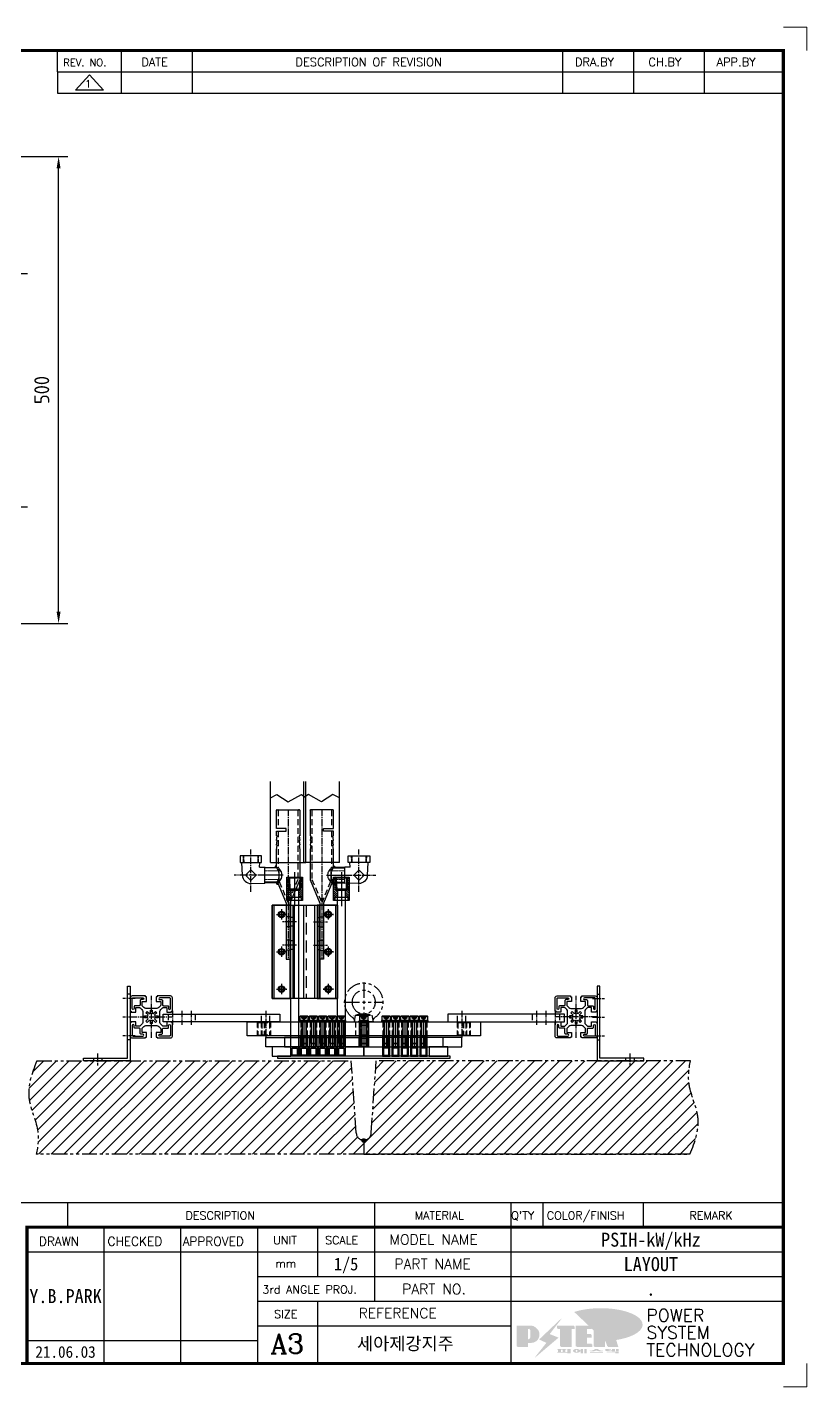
# Model space of a CAD drawing. Header units: millimetres. Extents: x 2584 to 14522, y 0 to 1456.
# Drawn here: x 3847 to 4682, y 0 to 1456 of the extents above; entities that cross this region are included whole.
import ezdxf
from ezdxf.enums import TextEntityAlignment as Align

# ---------------------------------------------------------------- set-up
doc = ezdxf.new("R2010")
doc.units = ezdxf.units.MM
for name, pattern in [('CENTER', [50.8, 31.75, -6.35, 6.35, -6.35]), ('CENTER1', [10, 7, -1, 1, -1]), ('CENTER2', [1.125, 0.75, -0.125, 0.125, -0.125]), ('HIDDEN', [9.525, 6.35, -3.175]), ('HIDDEN2', [0.1875, 0.125, -0.0625]), ('HIDDENX2', [19.05, 12.7, -6.35]), ('PHANTOM2', [31.75, 15.875, -3.175, 3.175, -3.175, 3.175, -3.175])]:
    doc.linetypes.add(name, pattern=pattern)
for name, color, linetype in [('______', 7, 'Continuous'), ('CENTER', 1, 'CENTER'), ('FORMAT-1', 7, 'Continuous'), ('line', 3, 'Continuous'), ('THIN', 3, 'Continuous')]:
    doc.layers.add(name, color=color, linetype=linetype)
doc.layers.add('기준선', color=8, linetype='Continuous', lineweight=20)
doc.styles.add('HAN', font='')
doc.styles.add('RC', font='ROMANC.SHX')
doc.styles.add('ROMANT', font='romant')
doc.styles.get("Standard").update_dxf_attribs({"font": 'ISOCP.SHX', "bigfont": 'WHGTXT.SHX'})
doc.styles.get('HAN').set_extended_font_data('GulimChe')
doc.dimstyles.new('PS-5', dxfattribs={"dimscale": 5, "dimtxt": 3.2, "dimasz": 2.5, "dimexe": 2, "dimexo": 2.5, "dimgap": 2, "dimtad": 1, "dimtoh": 1, "dimrnd": 0.05, "dimzin": 12, "dimdsep": 46, "dimtxsty": 'Standard', "dimcen": 0, "dimclrt": 2, "dimazin": 3, "dimtfac": 1, "dimtofl": 0, "dimtmove": 0, "dimatfit": 3, "dimfxl": 0, "dimtolj": 1, "dimtzin": 0, "dimarcsym": 0})
pattern_1 = [(45, (55.448, 2924.658), (-6.735192, 6.735192), [])]

# ---------------------------------------------------------------- blocks, each defined once
blk = doc.blocks.new('A$C27F03A4E')
at = {"color": 1, "linetype": 'CENTER1'}
for p, q in [((0, -22.5), (0, 22.5)), ((22.5, 0), (-22.5, 0))]:
    blk.add_line(p, q, dxfattribs=at)
for points in [[(-21.5, 5.1), (-21.5, 6.1), (-22.5, 6.1), (-22.5, 20.5, -0.414214), (-20.5, 22.5), (-6.1, 22.5), (-6.1, 21.5), (-5.1, 21.5), (-5.1, 16.5), (-10, 16.5), (-10, 12.6, 0.198912), (-9.7, 11.9), (-7.9, 10.1, 0.198912), (-5.8, 9.2), (-0.3, 9.2), (0, 8.9), (0.2, 9.2), (5.8, 9.2, 0.198912), (7.9, 10.1), (9.7, 11.9, 0.198912), (10, 12.6), (10, 16.5), (5.1, 16.5), (5.1, 21.5), (6.1, 21.5), (6.1, 22.5), (20.5, 22.5, -0.414214), (22.5, 20.5), (22.5, 6.1), (21.5, 6.1), (21.5, 5.1), (16.5, 5.1), (16.5, 10), (12.6, 10, 0.198912), (11.9, 9.7), (10.1, 7.9, 0.198912), (9.2, 5.8), (9.2, 0.2), (8.9, 0), (9.2, -0.3), (9.2, -5.8, 0.198912), (10.1, -7.9), (11.9, -9.7, 0.198912), (12.6, -10), (16.5, -10), (16.5, -5.1), (21.5, -5.1), (21.5, -6.1), (22.5, -6.1), (22.5, -20.5, -0.414214), (20.5, -22.5), (6.1, -22.5), (6.1, -21.5), (5.1, -21.5), (5.1, -16.5), (10, -16.5), (10, -12.6, 0.198912), (9.7, -11.9), (7.9, -10.1, 0.198912), (5.8, -9.2), (0.2, -9.2), (0, -8.9), (-0.3, -9.2), (-5.8, -9.2, 0.198912), (-7.9, -10.1), (-9.7, -11.9, 0.198912), (-10, -12.6), (-10, -16.5), (-5.1, -16.5), (-5.1, -21.5), (-6.1, -21.5), (-6.1, -22.5), (-20.5, -22.5, -0.414214), (-22.5, -20.5), (-22.5, -6.1), (-21.5, -6.1), (-21.5, -5.1), (-16.5, -5.1), (-16.5, -10), (-12.6, -10, 0.198912), (-11.9, -9.7), (-10.1, -7.9, 0.198912), (-9.2, -5.8), (-9.2, -0.3), (-8.9, 0), (-9.2, 0.2), (-9.2, 5.8, 0.198912), (-10.1, 7.9), (-11.9, 9.7, 0.198912), (-12.6, 10), (-16.5, 10), (-16.5, 5.1)], [(-18.5, 9, -1), (-20.5, 9), (-20.5, 19.5, -0.414214), (-19.5, 20.5), (-9, 20.5, -1), (-9, 18.5), (-11, 18.5, 0.414214), (-12, 17.5), (-12, 13, -0.414214), (-13, 12), (-17.5, 12, 0.414214), (-18.5, 11)], [(18.5, 9, 1), (20.5, 9), (20.5, 19.5, 0.414214), (19.5, 20.5), (9, 20.5, 1), (9, 18.5), (11, 18.5, -0.414214), (12, 17.5), (12, 13, 0.414214), (13, 12), (17.5, 12, -0.414214), (18.5, 11)], [(4.4, 5.8), (2.1, 3.5, 0.073286), (1, 4), (1, 7.2, 0.069297), (-1, 7.2), (-1, 4, 0.073286), (-2.1, 3.5), (-4.4, 5.8, 0.069297), (-5.8, 4.4), (-3.5, 2.1, 0.073286), (-4, 1), (-7.2, 1, 0.069297), (-7.2, -1), (-4, -1, 0.073286), (-3.5, -2.1), (-5.8, -4.4, 0.069297), (-4.4, -5.8), (-2.1, -3.5, 0.073286), (-1, -4), (-1, -7.2, 0.069297), (1, -7.2), (1, -4, 0.073286), (2.1, -3.5), (4.4, -5.8, 0.069297), (5.8, -4.4), (3.5, -2.1, 0.073286), (4, -1), (7.2, -1, 0.069297), (7.2, 1), (4, 1, 0.073286), (3.5, 2.1), (5.8, 4.4, 0.069297)], [(-18.5, -9, 1), (-20.5, -9), (-20.5, -19.5, 0.414214), (-19.5, -20.5), (-9, -20.5, 1), (-9, -18.5), (-11, -18.5, -0.414214), (-12, -17.5), (-12, -13, 0.414214), (-13, -12), (-17.5, -12, -0.414214), (-18.5, -11)], [(18.5, -9, -1), (20.5, -9), (20.5, -19.5, -0.414214), (19.5, -20.5), (9, -20.5, -1), (9, -18.5), (11, -18.5, 0.414214), (12, -17.5), (12, -13, -0.414214), (13, -12), (17.5, -12, 0.414214), (18.5, -11)]]:
    blk.add_lwpolyline(points, format="xyb", close=True)
blk = doc.blocks.new('A$C50DF4430')
at = {"color": 1, "linetype": 'CENTER1'}
for p, q in [((-55, 67), (-42, 67)), ((-55, 47), (-42, 47)), ((-55, 27), (-42, 27)), ((-15, 8), (-15, -5))]:
    blk.add_line(p, q, dxfattribs=at)
at = {"color": 2, "linetype": 'HIDDEN'}
for p, q in [((-50, 71.5), (-47, 71.5)), ((-50, 22.5), (-47, 22.5)), ((-19.5, 3), (-19.5, 0)), ((-10.5, 3), (-10.5, 0))]:
    blk.add_line(p, q, dxfattribs=at)
at = {"color": 3}
blk.add_lwpolyline([(-50, 80), (-50, 0), (0, 0), (0, 3), (-47, 3), (-47, 80), (-50, 80)], dxfattribs=at)
blk = doc.blocks.new('A$C11FB458A')
at = {"linetype": 'HIDDEN'}
for p, q in [((-119.5, 8), (-119.5, 0)), ((-90.5, 8), (-90.5, 0)), ((-19.5, 0), (-19.5, 8)), ((-10.5, 0), (-10.5, 8))]:
    blk.add_line(p, q, dxfattribs=at)
at = {"color": 1, "linetype": 'CENTER1'}
for p, q in [((-115, 11.5), (-115, -3.5)), ((-105, 11.5), (-105, -3.5)), ((-95, 11.5), (-95, -3.5)), ((-15, 11.5), (-15, -3.5))]:
    blk.add_line(p, q, dxfattribs=at)
at = {"color": 2}
blk.add_lwpolyline([(0, 0), (-125, 0), (-125, 8), (0, 8)], close=True, dxfattribs=at)
blk = doc.blocks.new('new LOGO')
at = {"layer": 'line'}
h = blk.add_hatch(color=250, dxfattribs=at)
h.paths.add_polyline_path([(44.5, 69.4), (46.6, 69.4, -0.129793), (52, 68, 0.221832), (43.6, 71.9), (41.5, 71.9), (41.5, 27.9), (43.6, 27.9, 0.02048), (44.5, 28)], flags=17)
h.paths.add_polyline_path([(44.5, 13.9), (57.3, 13.9, 0.72362), (77.1, 73.9, -0.679777), (54.3, 16.4), (41.5, 16.4), (41.5, -0.1), (3, -0.1), (3, -2.6), (44.5, -2.6)])
h.paths.add_polyline_path([(117.9, 14.2), (71.5, -44.4), (77.1, -39.6), (120.8, 15.6), (92, 28.9), (173.3, 106), (177.5, 111.4), (89.1, 27.6)])
h.paths.add_polyline_path([(162.7, 71.9), (162.7, 69.4), (172.5, 69.4), (172.5, 71.9)], flags=17)
h.paths.add_polyline_path([(217.7, 69.4), (230.5, 69.4), (230.5, 80.4), (227.5, 80.4), (227.5, 71.9), (214.7, 71.9), (214.7, -0.1), (175.5, -0.1), (175.5, -2.6), (217.7, -2.6)])
h.paths.add_polyline_path([(297.8, 46.6), (294.8, 46.6), (294.8, 37.4), (276, 37.4), (276, 10.9), (279, 10.9), (279, 34.9), (297.8, 34.9)])
h.paths.add_polyline_path([(300, 8.4), (297, 8.4), (297, -0.1), (237.5, -0.1), (237.5, -2.6), (300, -2.6)])
h.paths.add_polyline_path([(297.8, 80.4), (294.8, 80.4), (294.8, 71.9), (276, 71.9), (276, 49.1), (279, 49.1), (279, 69.4), (297.8, 69.4)])
h.paths.add_polyline_path([(350.2, 80.4), (347.2, 80.4), (347.2, 61.6), (350.2, 63.5)])
h.paths.add_polyline_path([(350.2, 26.7), (347.2, 35.2), (347.2, -0.1), (308.5, -0.1), (308.5, -2.6), (350.2, -2.6)])
h.paths.add_polyline_path([(402.7, 80.4), (396.5, 80.4), (379.6, 66.8), (400.5, -0.1), (361.8, -0.1), (362.7, -2.6), (403.5, -2.6), (382.6, 64.3)])
blk.add_hatch(color=5, dxfattribs=at).paths.add_polyline_path([(166.3, 35), (131, 49), (180.4, 112.7), (92, 28.9), (120.8, 15.6), (74.4, -43)])
h = blk.add_hatch(color=253, dxfattribs=at)
edge = h.paths.add_edge_path()
edge.add_ellipse((333.9, 86.4), major_axis=(-165.9, 0), ratio=0.39426, start_angle=111.5127, end_angle=334.469)
edge.add_ellipse((314.1, 81.2), major_axis=(-153.7, 0), ratio=0.40699, start_angle=121.3066, end_angle=327.7437, ccw=False)
edge.add_line((394, 27.8), (394.7, 25.6))
h = blk.add_hatch(color=1, dxfattribs=at)
h.paths.add_polyline_path([(41.5, 16.4), (54.3, 16.4, 1), (54.3, 82.9), (0, 82.9), (0, -0.1), (41.5, -0.1)])
h.paths.add_polyline_path([(41.5, 27.9), (41.5, 71.9), (43.6, 71.9, -0.414214), (54.6, 60.9), (54.6, 38.9, -0.414214), (43.6, 27.9)], flags=16)
h.paths.add_polyline_path([(214.7, 71.9), (227.5, 71.9), (227.5, 82.9), (159.7, 82.9), (159.7, 71.9), (172.5, 71.9), (172.5, -0.1), (214.7, -0.1)])
h.paths.add_polyline_path([(276, 37.4), (294.8, 37.4), (294.8, 49.1), (276, 49.1), (276, 71.9), (294.8, 71.9), (294.8, 82.9), (234.5, 82.9), (234.5, -0.1), (297, -0.1), (297, 10.9), (276, 10.9)])
h.paths.add_polyline_path([(347.2, 35.2), (359.7, -0.1), (400.5, -0.1), (379.6, 66.8), (399.7, 82.9), (380.6, 82.9), (347.2, 61.6), (347.2, 82.9), (305.5, 82.9), (305.5, -0.1), (347.2, -0.1)])
h = blk.add_hatch(color=250, dxfattribs=at)
edge = h.paths.add_edge_path()
edge.add_ellipse((237.8, -17.6), major_axis=(-14.3, 0), ratio=0.526336, start_angle=192.2456, end_angle=269.0748)
edge.add_line((238.1, -10.1), (237.6, -10.1))
edge.add_ellipse((237.8, -17.6), major_axis=(-14.3, 0), ratio=0.526336, start_angle=270.9252, end_angle=449.0748)
edge.add_line((237.6, -25.1), (238.1, -25.1))
edge.add_ellipse((237.8, -17.6), major_axis=(-14.3, 0), ratio=0.526336, start_angle=450.9252, end_angle=527.7544)
edge.add_line((251.7, -19.2), (254.1, -19.2))
edge.add_line((254.1, -19.2), (254.1, -27.1))
edge.add_line((254.1, -27.1), (263.1, -27.1))
edge.add_line((263.1, -27.1), (263.1, -10.1))
edge.add_line((263.1, -10.1), (254.1, -10.1))
edge.add_line((254.1, -10.1), (254.1, -16))
edge.add_line((254.1, -16), (251.7, -16))
h.paths.add_polyline_path([(241, -16.4), (241, -18.7, -1), (234.4, -18.7), (234.4, -16.4, -1)], flags=16)
h.paths.add_polyline_path([(278.2, -10.1), (268.1, -10.1), (268.1, -27.1), (278.2, -27.1)])
h.paths.add_polyline_path([(310.3, -10.1), (310.3, -11.1, -0.157169), (289.3, -17.5), (294, -19.9, 0.128407), (316.3, -15.9, 0.128407), (338.6, -19.9), (343.3, -17.5, -0.157169), (322.2, -11.1), (322.2, -10.1)])
h.paths.add_polyline_path([(342.1, -25.1), (342.1, -22.3), (290.4, -22.3), (290.4, -25.1)])
h.paths.add_polyline_path([(352, -10.1), (352, -16.2, 0.414214), (354, -18.2), (378.7, -18.2), (378.7, -19.6), (390.2, -19.6), (390.2, -10.1), (378.7, -10.1), (378.7, -13.6), (374.7, -13.6), (374.7, -15.1), (378.7, -15.1), (378.7, -16.2), (364.7, -16.2), (364.7, -15.1), (371.2, -15.1), (371.2, -13.6), (364.7, -13.6), (364.7, -12.6), (374.7, -12.6), (374.7, -10.1)])
h.paths.add_polyline_path([(393.8, -10.1), (393.8, -19.6), (405, -19.6), (405, -10.1)])
h.paths.add_polyline_path([(405, -27.1), (405, -20.9), (356.8, -20.9), (356.8, -23), (391.8, -23), (391.8, -27.1)])
h.paths.add_polyline_path([(200.4, -10.1), (200.4, -22.3), (193.2, -22.3), (193.2, -12.6), (196.6, -12.6), (196.6, -10.1), (161, -10.1), (161, -12.6), (164.5, -12.6), (164.5, -22.3), (161, -22.3), (161, -25.1), (200.4, -25.1), (200.4, -27.1), (213.9, -27.1), (213.9, -10.1)])
h.paths.add_polyline_path([(182, -12.6), (175.6, -12.6), (175.6, -22.3), (182, -22.3)], flags=17)
blk = doc.blocks.new('format-3')
at = {"color": 3, "lineweight": 9}
for p, q in [((414.5, 291.3), (419.5, 291.3)), ((419.5, 286.3), (419.5, 291.3)), ((419.5, 5), (419.5, 0)), ((414.5, 0), (419.5, 0))]:
    blk.add_line(p, q, dxfattribs=at)
at = {"color": 180}
for p, q in [((258.97, 281.75), (258.97, 286.3)), ((272.71, 281.75), (272.71, 286.3)), ((287.94, 281.75), (287.94, 286.3)), ((367.22, 281.75), (367.22, 286.3)), ((382.45, 281.75), (382.45, 286.3)), ((397.61, 281.75), (397.61, 286.3)), ((258.97, 281.75), (414.5, 281.75)), ((228.5, 39.49), (414.5, 39.49)), ((261.24, 34.21), (261.24, 39.49)), ((326.9, 39.49), (326.9, 34.21)), ((356.11, 39.49), (356.11, 34.21)), ((362.93, 39.49), (362.93, 34.21)), ((384.48, 39.49), (384.48, 34.21)), ((268.96, 5), (268.96, 34.21)), ((285.45, 5), (285.45, 34.21)), ((301.94, 5), (301.94, 34.21)), ((314.72, 34.21), (314.72, 23.65)), ((326.9, 34.21), (326.9, 18.37)), ((356.11, 34.21), (356.11, 5)), ((252.48, 28.93), (414.5, 28.93)), ((301.94, 23.65), (414.5, 23.65)), ((301.94, 18.37), (414.5, 18.37)), ((314.72, 18.37), (314.72, 5)), ((301.94, 13.09), (356.11, 13.09)), ((252.48, 9.95), (301.94, 9.95))]:
    blk.add_line(p, q, dxfattribs=at)
at = {"const_width": 0.7}
blk.add_lwpolyline([(252.48, 5), (252.48, 34.21), (414.5, 34.21)], dxfattribs=at)
at = {"layer": 'FORMAT-1', "const_width": 0.7}
blk.add_lwpolyline([(13, 5), (13, 286.3), (414.5, 286.3), (414.5, 5)], close=True, dxfattribs=at)
at = {"xscale": 0.05400000000000027, "yscale": 0.05400000000000027, "zscale": 0.05400000000000027}
blk.add_blockref('new LOGO', (357.35, 8.65), dxfattribs=at)
at = {"color": 2, "style": 'RC'}
for s, height, p in [('REV. NO.', 1.56, (260.23, 282.95)), ('DATE', 1.788, (276.95, 282.94)), ('DESCRIPTION OF REVISION', 1.7875, (309.98, 282.94)), ('DRA.BY', 1.788, (369.83, 282.94)), ('CH.BY', 1.788, (385.59, 282.94)), ('APP.BY', 1.788, (400.18, 282.94)), ('COLOR/FINISH', 1.7424, (363.8, 35.83)), ('DESCRIPTION', 1.7424, (286.43, 35.83)), ('MATERIAL', 1.742, (335.52, 35.83)), ("Q'TY", 1.742, (356.17, 35.83)), ('REMARK', 1.742, (394.37, 35.83)), ('DRAWN', 1.9, (255, 30.22)), ('CHECKED', 1.9, (269.71, 30.22)), ('APPROVED', 1.9, (285.8, 30.22)), ('UNIT', 1.742, (305.19, 30.55)), ('SCALE', 1.742, (316.32, 30.55)), ('MODEL NAME', 2.178, (330.12, 30.46)), ('mm', 1.742, (305.67, 25.56)), ('PART NAME', 2.178, (331.17, 25.24)), ('3rd ANGLE PROJ.', 1.7424, (302.87, 19.97)), ('PART NO.', 2.178, (332.84, 19.85)), ('SIZE', 1.742, (305.39, 14.71)), ('REFERENCE', 2.178, (323.52, 14.69))]:
    blk.add_text(s, height=height, dxfattribs=at).set_placement(p)
at = {"style": 'ROMANT'}
for s, p in [('POWER', (385.15, 13.96)), ('SYSTEM', (385.15, 10.31)), ('TECHNOLOGY', (385.15, 6.56))]:
    blk.add_text(s, height=2.7, dxfattribs=at).set_placement(p)
at = {"color": 2, "lineweight": 25, "style": 'RC'}
blk.add_text('A3', height=4.182, dxfattribs=at).set_placement((304.61, 7.14))
at = {"style": 'HAN'}
for tag, height, p in [('MODEL-NAME', 3, (386.1, 31.53)), ('SCALE', 2.7, (320.81, 26.29)), ('PART-NAME', 3, (386.1, 26.29)), ('DRA-BY', 3, (260.72, 19.44)), ('CH-BY', 3, (277.21, 19.44)), ('APP-BY', 3, (293.7, 19.44)), ('PART-NO', 3, (386.1, 21.01)), ('CH-DATE', 2.5, (277.21, 7.47)), ('관련업체', 3, (333.52, 9.26)), ('DRA-DATE', 2.5, (260.72, 7.47)), ('APP-DATE', 2.5, (293.7, 7.47))]:
    blk.add_attdef(tag, text='', height=height, dxfattribs=at).set_placement(p, align=Align.MIDDLE_CENTER)
blk = doc.blocks.new('re3')
at = {"color": 180}
for p, q in [((0, 0), (0, -4.55)), ((6.87, -0.64), (3.86, -3.91)), ((6.87, -0.64), (9.88, -3.91)), ((13.74, -4.55), (13.74, 0)), ((28.97, -4.55), (28.97, 0)), ((108.25, -4.55), (108.25, 0)), ((123.49, -4.55), (123.49, 0)), ((138.64, -4.55), (138.64, 0)), ((0, -4.55), (155.53, -4.55)), ((9.88, -3.91), (3.86, -3.91))]:
    blk.add_line(p, q, dxfattribs=at)
at = {"color": 2, "style": 'RC', "oblique": 15}
blk.add_attdef('REV.NO', text='', height=1.56, dxfattribs=at).set_placement((6.59, -2.56), align=Align.MIDDLE_CENTER)
blk.add_attdef('-1', text='', height=1.56, dxfattribs=at).set_placement((9.37, -1.66), align=Align.MIDDLE_LEFT)
at = {"color": 2, "style": 'HAN'}
for tag, p in [('REV.-DATE', (21.36, -2.28)), ('DRA.BY', (115.87, -2.28)), ('CH.BY', (131.07, -2.28)), ('APP.BY', (147.09, -2.28))]:
    blk.add_attdef(tag, text='', height=2.5, dxfattribs=at).set_placement(p, align=Align.MIDDLE_CENTER)
blk.add_attdef('DESCRIPTION-OF-REVISION', text='', height=2.5, dxfattribs=at).set_placement((31.61, -2.28), align=Align.MIDDLE_LEFT)
blk = doc.blocks.new('*D242')
at = {"color": 0, "lineweight": -2}
for p, q in [((3585.5, 1192.8), (3847.2, 1192.8)), ((3837.2, 955.3), (3837.2, 1180.3)), ((3585.5, 942.8), (3847.2, 942.8))]:
    blk.add_line(p, q, dxfattribs=at)
at = {"color": 0}
for points in [[(3835.1, 1180.3), (3839.3, 1180.3), (3837.2, 1192.8)], [(3835.1, 955.3), (3839.3, 955.3), (3837.2, 942.8)]]:
    blk.add_solid(points, dxfattribs=at)
at = {"layer": 'Defpoints', "color": 0}
for p in [(3573, 1192.8), (3837.2, 1192.8), (3573, 942.8)]:
    blk.add_point(p, dxfattribs=at)
at = {"color": 2, "insert": (3819.2, 1067.8), "char_height": 16, "attachment_point": 5, "rotation": 90}
blk.add_mtext('\\A1;250', dxfattribs=at)
blk = doc.blocks.new('*D243')
at = {"color": 0, "lineweight": -2}
for p, q in [((3785.5, 1317.8), (3890.6, 1317.8)), ((3880.6, 830.3), (3880.6, 1305.3)), ((3785.5, 817.8), (3890.6, 817.8))]:
    blk.add_line(p, q, dxfattribs=at)
at = {"color": 0}
for points in [[(3878.5, 1305.3), (3882.7, 1305.3), (3880.6, 1317.8)], [(3878.5, 830.3), (3882.7, 830.3), (3880.6, 817.8)]]:
    blk.add_solid(points, dxfattribs=at)
at = {"layer": 'Defpoints', "color": 0}
for p in [(3773, 1317.8), (3880.6, 1317.8), (3773, 817.8)]:
    blk.add_point(p, dxfattribs=at)
at = {"color": 2, "insert": (3862.6, 1067.8), "char_height": 16, "attachment_point": 5, "rotation": 90}
blk.add_mtext('\\A1;500', dxfattribs=at)
blk = doc.blocks.new('A$C31261FE6')
at = {"color": 6, "linetype": 'PHANTOM2'}
for p, q in [((0, 41.5), (0, -18)), ((20.5, 21), (-20.5, 21)), ((8.8, 7), (-8.8, 7)), ((-5, -4), (5, -4)), ((-5, -4), (-5, -17.2)), ((5, -4), (5, -17.2)), ((5, -17.2), (-5, -17.2))]:
    blk.add_line(p, q, dxfattribs=at)
for points in [[(10, 0, -0.245393), (11.7, 4.2, 3.186141), (-11.7, 4.2, -0.245393), (-10, 0)], [(-3.8, -4), (-3.8, -1.2, 0.414214), (-5.1, 0)], [(5.1, 0, 0.414214), (3.8, -1.2), (3.8, -4)], [(5, -17.2, -0.16238), (-5, -17.2)]]:
    blk.add_lwpolyline(points, format="xyb", dxfattribs=at)
blk.add_lwpolyline([(8.8, 7, 0.171038), (-8.8, 7), (-10, 0), (10, 0)], format="xyb", close=True, dxfattribs=at)
for points in [[(-4.2, -4), (-4.2, -17.2)], [(4.2, -4), (4.2, -17.2)]]:
    blk.add_lwpolyline(points, dxfattribs=at)
blk.add_circle((0, 21), 12.5, dxfattribs=at)
blk.add_text('M10X1.5-18L', height=0.6, rotation=270, dxfattribs=at).set_placement((10.9, 7.5), align=Align.MIDDLE_LEFT)
blk = doc.blocks.new('A$C3062378F')
at = {"color": 6, "linetype": 'PHANTOM2'}
for p, q in [((-4.2, 0.8), (4.2, 0.8)), ((0, 1.3), (0, -28.7)), ((-2.5, -3.7), (-2.5, -5)), ((2.5, -4.7), (-2.5, -4.7)), ((2.3, -1.2), (-2.3, -1.2)), ((-1, -5), (0.3, -3.7)), ((-0.3, -5), (1, -3.7)), ((0, -3.7), (0, -5)), ((2.5, -3.7), (2.5, -5)), ((2.5, -28.3), (-2.5, -28.3))]:
    blk.add_line(p, q, dxfattribs=at)
for points in [[(-4.2, -3.7), (-4.2, 0.8), (-3.8, 1.3), (3.8, 1.3), (4.2, 0.8), (4.2, -3.7)], [(4.6, -3.7), (4.6, -5), (-4.6, -5), (-4.6, -3.7)]]:
    blk.add_lwpolyline(points, close=True, dxfattribs=at)
for points in [[(2.3, 1.3), (2.3, -1.2), (0, -2.5), (0, -2.5), (-2.3, -1.2), (-2.3, 1.3)], [(-1.1, -1.2), (-1.1, 1.3)], [(1.1, 1.3), (1.1, -1.2)], [(2.5, -3.9), (2.5, -28.3), (2.1, -28.7), (-2.1, -28.7), (-2.5, -28.3), (-2.5, -3.9)], [(-2.5, -3.9), (-2.1, -4.7), (-2.1, -28.7)], [(2.5, -3.9), (2.1, -4.7), (2.1, -28.7)]]:
    blk.add_lwpolyline(points, dxfattribs=at)
for points in [[(-2.7, -3.7, -0.414214), (-2.5, -3.9)], [(2.5, -3.9, -0.414214), (2.7, -3.7)]]:
    blk.add_lwpolyline(points, format="xyb", dxfattribs=at)
blk.add_text('M5X0.8-25L', height=0.6, rotation=270, dxfattribs=at).set_placement((1.2, -1), align=Align.MIDDLE_LEFT)
blk = doc.blocks.new('A$C71F01CA4')
at = {"color": 250, "linetype": 'HIDDEN'}
for p, q in [((-50, 15), (-50, 0)), ((-46, 15), (-46, 0)), ((-42, 15), (-42, 0)), ((61, 15), (61, 0)), ((67, 15), (67, 0)), ((170, 15), (170, 0)), ((174, 15), (174, 0)), ((178, 15), (178, 0)), ((-49.3, 14.3), (-49.3, 0.7)), ((-42.7, 14.3), (-42.7, 0.7)), ((170.7, 14.3), (170.7, 0.7)), ((177.3, 14.3), (177.3, 0.7))]:
    blk.add_line(p, q, dxfattribs=at)
at = {"linetype": 'HIDDEN'}
for p, q in [((-46, 15), (-46, 0)), ((-36, 15), (-36, 0)), ((-3.5, 15), (-3.5, 0)), ((3.5, 15), (3.5, 0)), ((6.5, 15), (6.5, 0)), ((13.5, 15), (13.5, 0)), ((16.5, 15), (16.5, 0)), ((23.5, 15), (23.5, 0)), ((26.5, 15), (26.5, 0)), ((33.5, 15), (33.5, 0)), ((36.5, 15), (36.5, 0)), ((43.5, 15), (43.5, 0)), ((59, 15), (59, 0)), ((69, 15), (69, 0)), ((84.5, 15), (84.5, 0)), ((91.5, 15), (91.5, 0)), ((94.5, 15), (94.5, 0)), ((101.5, 15), (101.5, 0)), ((104.5, 15), (104.5, 0)), ((111.5, 15), (111.5, 0)), ((114.5, 15), (114.5, 0)), ((121.5, 15), (121.5, 0)), ((124.5, 15), (124.5, 0)), ((131.5, 15), (131.5, 0)), ((164, 15), (164, 0)), ((174, 15), (174, 0)), ((-45.2, 14.2), (-45.2, 0.8)), ((-36.8, 14.2), (-36.8, 0.8)), ((59.8, 14.2), (59.8, 0.8)), ((68.2, 14.2), (68.2, 0.8)), ((164.8, 14.2), (164.8, 0.8)), ((173.2, 14.2), (173.2, 0.8))]:
    blk.add_line(p, q, dxfattribs=at)
at = {"color": 6, "linetype": 'HIDDEN'}
for p, q in [((-45, 15), (-45, 0)), ((55, 15), (55, 0))]:
    blk.add_line(p, q, dxfattribs=at)
at = {"color": 1, "linetype": 'CENTER1'}
for p, q in [((-41, 17), (-41, -2)), ((0, 17), (0, -2)), ((10, 17), (10, -2)), ((20, 17), (20, -2)), ((30, 17), (30, -2)), ((40, 17), (40, -2)), ((64, 17), (64, -2)), ((88, 17), (88, -2)), ((98, 17), (98, -2)), ((108, 17), (108, -2)), ((118, 17), (118, -2)), ((128, 17), (128, -2)), ((169, 17), (169, -2))]:
    blk.add_line(p, q, dxfattribs=at)
at = {"color": 2}
blk.add_lwpolyline([(-61, 15), (189, 15), (189, 0), (-61, 0)], close=True, dxfattribs=at)
at = {"color": 250, "linetype": 'HIDDEN'}
for points in [[(-50, 15), (-49.3, 14.3), (-42.7, 14.3), (-42, 15)], [(170, 15), (170.7, 14.3), (177.3, 14.3), (178, 15)], [(-50, 0), (-49.3, 0.7), (-42.7, 0.7), (-42, 0)], [(170, 0), (170.7, 0.7), (177.3, 0.7), (178, 0)]]:
    blk.add_lwpolyline(points, dxfattribs=at)
at = {"linetype": 'HIDDEN'}
for points in [[(-46, 15), (-45.2, 14.2), (-36.8, 14.2), (-36, 15)], [(59, 15), (59.8, 14.2), (68.2, 14.2), (69, 15)], [(164, 15), (164.8, 14.2), (173.2, 14.2), (174, 15)], [(-46, 0), (-45.2, 0.8), (-36.8, 0.8), (-36, 0)], [(59, 0), (59.8, 0.8), (68.2, 0.8), (69, 0)], [(164, 0), (164.8, 0.8), (173.2, 0.8), (174, 0)]]:
    blk.add_lwpolyline(points, dxfattribs=at)
blk = doc.blocks.new('A$C69A8469B')
at = {"color": 1, "linetype": 'CENTER1'}
for p, q in [((-58.5, 48), (-47.5, 48)), ((-53, 53.5), (-53, 42.5)), ((-8.5, 48), (2.5, 48)), ((-3, 53.5), (-3, 42.5)), ((-58.5, 8), (-47.5, 8)), ((-53, 13.5), (-53, 2.5)), ((-8.5, 8), (2.5, 8)), ((-3, 13.5), (-3, 2.5)), ((-53, -26.5), (-53, -37.5)), ((-3, -26.5), (-3, -37.5)), ((-58.5, -32), (-47.5, -32)), ((-8.5, -32), (2.5, -32))]:
    blk.add_line(p, q, dxfattribs=at)
at = {"color": 6}
for p, q in [((-39.5, 58), (-39.5, -42)), ((-29.5, 58), (-29.5, -42)), ((-17.7, 58), (-17.7, -42))]:
    blk.add_line(p, q, dxfattribs=at)
at = {"color": 2, "linetype": 'HIDDENX2'}
blk.add_line((-26.5, 58), (-26.5, -42), dxfattribs=at)
at = {"color": 6}
blk.add_lwpolyline([(-63, 58), (7, 58), (7, -42), (-63, -42)], close=True, dxfattribs=at)
for centre in [(-53, 48), (-3, 48), (-53, 8), (-3, 8), (-53, -32), (-3, -32)]:
    blk.add_circle(centre, 3.5, dxfattribs=at)
blk = doc.blocks.new('A$C6DE16E48')
at = {"color": 1, "linetype": 'CENTER1'}
for p, q in [((0, -4.7), (0, 48)), ((-18, 30), (27.6, 30))]:
    blk.add_line(p, q, dxfattribs=at)
at = {"color": 2, "linetype": 'HIDDEN2', "lineweight": 0}
for p, q in [((20.7, 38.3), (13.7, 38.1)), ((20.7, 37.5), (13.7, 37.3)), ((-4.5, 0), (-4.5, 15)), ((4.5, 0), (4.5, 15)), ((20.7, 22.5), (13.7, 22.7)), ((20.7, 21.7), (13.7, 21.9))]:
    blk.add_line(p, q, dxfattribs=at)
at = {"layer": '______', "color": 30}
for p, q in [((-9, 30), (-8.5, 15)), ((0, 39), (13.7, 39.7)), ((-8.5, 15), (8.5, 15)), ((8.7, 20.6), (8.5, 15)), ((8.7, 20.6), (13.7, 20.3)), ((-7.7, 14.5), (-8.5, 14.5)), ((7.7, 14.5), (8.5, 14.5))]:
    blk.add_line(p, q, dxfattribs=at)
blk.add_lwpolyline([(4.9, 30.7), (0.7, 34.9, 0.414214), (-0.7, 34.9), (-4.9, 30.7, 0.414214), (-4.9, 29.3), (-0.7, 25.1, 0.414214), (0.7, 25.1), (4.9, 29.3, 0.414214)], format="xyb", close=True, dxfattribs=at)
blk.add_lwpolyline([(20.7, 18.5), (20.7, 41.5), (13.7, 41.5), (13.7, 18.5)], close=True, dxfattribs=at)
blk.add_lwpolyline([(8.5, 15), (8.2, 0.9), (7.3, 0), (-7.3, 0), (-8.2, 0.9), (-8.5, 15)], dxfattribs=at)
blk.add_arc((0, 30), 9, 90, 182.2974, dxfattribs=at)
at = {"layer": 'CENTER'}
blk.add_line((0, -0.3), (0, 15), dxfattribs=at)
at = {"layer": 'THIN'}
for points in [[(-7.3, 0), (-7.7, 14.5), (-8.5, 15)], [(7.3, 0), (7.7, 14.5), (8.5, 15)]]:
    blk.add_lwpolyline(points, dxfattribs=at)
blk = doc.blocks.new('A$C4BCB7271')
h = blk.add_hatch(color=256)
h.dxf.hatch_style = 1
h.paths.add_polyline_path([(-16.3, 98.3), (-14.5, 98.2), (-14.5, 100, 0.406381)])
h.paths.add_polyline_path([(-14.7, 81.8, 0.527496), (-12.6, 80.4), (-13.2, 81.8)])
h = blk.add_hatch(color=256)
h.dxf.hatch_style = 1
h.paths.add_polyline_path([(-3.6, 64.1), (-2, 60.4), (-2, 65.3, 0.328095)])
h.paths.add_polyline_path([(-2, 65.3), (-2, 60.4), (-0.4, 64.1, 0.328095)])
for p, q in [((-21, 103.4), (-21, 190.4)), ((17, 103.4), (17, 190.4)), ((-21, 103.4), (17, 103.4))]:
    blk.add_line(p, q)
at = {"color": 6}
for p, q in [((-14.5, 140), (-14.5, 159.5)), ((-14, 160), (-13, 160)), ((-13, 160), (9, 160)), ((9, 160), (10, 160)), ((10.5, 159.5), (10.5, 132)), ((-12.5, 140), (-14.5, 140)), ((-14.5, 132), (-14.5, 137)), ((-14.5, 137), (-12.5, 137)), ((-14.5, 127), (-13.8, 132)), ((-13.8, 132), (-14.5, 132)), ((-4, 140), (-12.5, 140)), ((-12.5, 137), (-4, 137)), ((-4, 137), (-4, 140)), ((10.5, 132), (9.8, 132)), ((9.8, 132), (10.5, 127)), ((-14.5, 122), (-13.8, 127)), ((-13.8, 127), (-14.5, 127)), ((-14.5, 117), (-13.8, 122)), ((-13.8, 122), (-14.5, 122)), ((-14.5, 98), (-14.5, 117)), ((10.5, 127), (9.8, 127)), ((9.8, 127), (10.5, 122)), ((9.8, 122), (10.5, 117)), ((10.5, 122), (9.8, 122)), ((10.5, 117), (10.5, 85)), ((-12.5, 98), (-14.5, 98)), ((-13.7, 83.2), (-4, 60)), ((-13.2, 82), (-12.5, 82)), ((10.5, 85), (0, 60)), ((-4, 60), (-4, 0)), ((0, 60), (0, 0)), ((-4, 0), (0, 0))]:
    blk.add_line(p, q, dxfattribs=at)
at = {"color": 2, "linetype": 'HIDDEN'}
for p, q in [((-12.5, 159.5), (-12.5, 140)), ((8.5, 159.5), (8.5, 85.4)), ((-12.5, 137), (-12.5, 98)), ((-11.5, 83.1), (-2, 60.4)), ((8.5, 85.4), (-2, 60.4))]:
    blk.add_line(p, q, dxfattribs=at)
at = {"color": 1, "linetype": 'CENTER1'}
for p, q in [((-2, 160), (-2, 0)), ((4, 40), (-8, 40)), ((4, 15), (-8, 15))]:
    blk.add_line(p, q, dxfattribs=at)
at = {"color": 2, "linetype": 'HIDDENX2'}
for p, q in [((0, 45.5), (-4, 45.5)), ((0, 34.5), (-4, 34.5)), ((0, 20.5), (-4, 20.5)), ((0, 9.5), (-4, 9.5))]:
    blk.add_line(p, q, dxfattribs=at)
at = {"elevation": -0.1}
blk.add_lwpolyline([(-21, 172.8), (-14, 176.4), (-1.9, 168.5), (12.2, 176.4), (17, 173.3)], dxfattribs=at)
at = {"color": 6}
for centre, start, end in [((-14, 159.5), 90, 180), ((-13, 159.5), 0, 90), ((9, 159.5), 90, 180), ((10, 159.5), 0, 90)]:
    blk.add_arc(centre, 0.5, start, end, dxfattribs=at)
for centre, radius, start, end in [((-14.5, 98.2), 1.77, 90, 178.4636), ((-13.2, 81.8), 1.57, 181.5364, 292.7824), ((-2, 63.6), 1.63, 17.3424, 162.6576)]:
    blk.add_arc(centre, radius, start, end)
for points, knots in [([(-14.5, 98), (-14.5, 98), (-14.4, 97.8), (-13.9, 97.2), (-13.6, 96.7), (-13, 95.5), (-12.6, 94.8), (-12.1, 93.2), (-11.9, 92.4), (-11.9, 90)], [3.069374, 3.069374, 3.069374, 3.069374, 3.323531, 3.323531, 3.577688, 3.577688, 3.835093, 3.835093, 4.092499, 4.092499, 4.092499, 4.092499]), ([(-11.9, 90), (-11.9, 87.6), (-12.1, 86.8), (-12.6, 85.2), (-13, 84.5), (-13.5, 83.6), (-13.6, 83.4), (-13.7, 83.2)], [0, 0, 0, 0, 0.2574055, 0.2574055, 0.5148111, 0.5148111, 0.6322202, 0.6322202, 0.6322202, 0.6322202]), ([(-8.7, 90), (-8.7, 92), (-8.8, 92.4), (-9.1, 93.3), (-9.3, 93.7), (-10, 94.8), (-10.5, 95.5), (-11.3, 96.6), (-11.8, 97.1), (-12.3, 97.8), (-12.5, 98), (-12.5, 98)], [0, 0, 0, 0, 0.138042, 0.138042, 0.276083, 0.276083, 0.552167, 0.552167, 0.81344, 0.81344, 1.074713, 1.074713, 1.074713, 1.074713]), ([(-12.5, 82), (-12.5, 82), (-12.3, 82.2), (-11.8, 82.9), (-11.3, 83.4), (-10.5, 84.5), (-10, 85.2), (-9.3, 86.3), (-9.1, 86.7), (-8.8, 87.6), (-8.7, 88), (-8.7, 90)], [3.224139, 3.224139, 3.224139, 3.224139, 3.485412, 3.485412, 3.746685, 3.746685, 4.022768, 4.022768, 4.16081, 4.16081, 4.298851, 4.298851, 4.298851, 4.298851])]:
    blk.add_open_spline(points, degree=3, knots=knots, dxfattribs=at)
at = {"rotation": 90}
blk.add_blockref('A$C6DE16E48', (-11.9, 90), dxfattribs=at)
blk = doc.blocks.new('A$C62CB3405')
at = {"color": 1, "linetype": 'CENTER1'}
for p, q in [((-5.5, 0), (5.5, 0)), ((0, 5.5), (0, -5.5)), ((16, -8), (5, -8)), ((-5.5, -40), (5.5, -40)), ((0, -34.5), (0, -45.5)), ((16, -33), (5, -33)), ((-5.5, -80), (5.5, -80)), ((0, -74.5), (0, -85.5))]:
    blk.add_line(p, q, dxfattribs=at)
at = {"color": 1}
blk.add_line((9, 10), (9, -90), dxfattribs=at)
at = {"color": 2, "linetype": 'HIDDENX2'}
for p, q in [((12, -3.5), (9, -3.5)), ((12, -12.5), (9, -12.5)), ((12, -28.5), (9, -28.5)), ((12, -37.5), (9, -37.5))]:
    blk.add_line(p, q, dxfattribs=at)
at = {"color": 1}
blk.add_lwpolyline([(-8, 10), (12, 10), (12, -90), (-8, -90)], close=True, dxfattribs=at)
for centre in [(0, 0), (0, -40), (0, -80)]:
    blk.add_circle(centre, 3.5, dxfattribs=at)
blk = doc.blocks.new('A$C00D83928')
for p, q in [((-2.1, 11.6), (-2.1, 0.4)), ((2.1, 11.6), (2.1, 0.4))]:
    blk.add_line(p, q)
at = {"color": 1}
blk.add_lwpolyline([(-3.5, 0), (3.5, 0), (4, 0.5), (4, 11.5), (3.5, 12), (-3.5, 12), (-4, 11.5), (-4, 0.5)], close=True, dxfattribs=at)
for points in [[(-2.5, 12), (-2.1, 11.6), (2.1, 11.6), (2.5, 12)], [(-2.5, 0), (-2.1, 0.4), (2.1, 0.4), (2.5, 0)]]:
    blk.add_lwpolyline(points)
at = {"layer": 'CENTER'}
blk.add_line((0, 12), (0, 0), dxfattribs=at)
at = {"layer": 'THIN'}
for p, q in [((-2.5, 12), (-2.5, 0)), ((2.5, 12), (2.5, 0))]:
    blk.add_line(p, q, dxfattribs=at)
blk = doc.blocks.new('A$C0ECC1165')
h = blk.add_hatch()
h.set_pattern_fill('ANSI31', color=256, scale=0.5, style=0)
h.set_pattern_definition([(45, (-7219.687, 2275.788), (-1.122532, 1.122532), [])])
h.paths.add_polyline_path([(4.2, 0), (7, 0), (7, -3), (8.5, -3), (8.5, 22), (6.5, 22), (6, 9), (5, 7.8), (4.2, 7.8)])
h.paths.add_polyline_path([(-8.5, -3), (-7, -3), (-7, 0), (-4.2, 0), (-4.2, 7.8), (-5, 7.8), (-6, 9), (-6.5, 22), (-8.5, 22)])
at = {"color": 1}
for p, q in [((-8.5, 22), (-8.5, -3)), ((8.5, 22), (-8.5, 22)), ((8.5, -3), (8.5, 22)), ((-7, 0), (7, 0)), ((-4.2, 7.8), (-4.2, 0)), ((4.2, 7.8), (4.2, 0)), ((7, 0), (7, -3)), ((-8.5, -3), (8.5, -3)), ((-7, 0), (-7, -3))]:
    blk.add_line(p, q, dxfattribs=at)
at = {"color": 3}
for p, q in [((-5.4, 21), (-6.5, 22)), ((-5.4, 21), (-5, 7.8)), ((5.4, 21), (5, 7.8)), ((5.4, 21), (6.5, 22))]:
    blk.add_line(p, q, dxfattribs=at)
for p, q in [((-6.5, 22), (-6, 9)), ((6.5, 22), (-6.5, 22)), ((6.5, 21), (-6.5, 21)), ((6.5, 22), (6, 9)), ((-5, 7.8), (-6, 9)), ((-6, 9), (6, 9)), ((5, 7.8), (-5, 7.8)), ((5, 7.8), (6, 9))]:
    blk.add_line(p, q)
at = {"color": 1, "linetype": 'CENTER2', "ltscale": 0.5}
blk.add_line((0, 27.2), (0, -9.3), dxfattribs=at)
blk = doc.blocks.new('A$C30596C1C')
at = {"color": 1, "linetype": 'CENTER1'}
for p, q in [((5, 90), (15, 90)), ((10, 95), (10, 85)), ((5, 50), (15, 50)), ((10, 55), (10, 45)), ((10, 15), (10, 5)), ((5, 10), (15, 10))]:
    blk.add_line(p, q, dxfattribs=at)
at = {"color": 1}
blk.add_lwpolyline([(0, 100), (20, 100), (20, 0), (0, 0)], close=True, dxfattribs=at)
for centre in [(10, 90), (10, 50), (10, 10)]:
    blk.add_circle(centre, 2.46)
at = {"layer": 'THIN'}
for centre in [(10, 90), (10, 50), (10, 10)]:
    blk.add_arc(centre, 3, 255, 165, dxfattribs=at)
blk = doc.blocks.new('A$C311866D1')
at = {"color": 1}
blk.add_line((4, -22), (4, -192), dxfattribs=at)
for points in [[(-4, -192), (-4, -22)], [(4, -22), (-4, -22)]]:
    blk.add_lwpolyline(points, dxfattribs=at)
at = {"xscale": -1}
for name, p in [('A$C0ECC1165', (0, -22)), ('A$C30596C1C', (-4, -130))]:
    blk.add_blockref(name, p, dxfattribs=at)
blk = doc.blocks.new('A$C5A5F0783')
at = {"color": 1}
for p, q in [((68, -142), (108, -142)), ((108, -152), (68, -152))]:
    blk.add_line(p, q, dxfattribs=at)
for points in [[(10, -142), (18, -142), (18, -152), (10, -152)], [(11.2, -143.2), (16.8, -143.2), (16.8, -150.8), (11.2, -150.8)], [(20, -142), (28, -142), (28, -152), (20, -152)], [(21.2, -143.2), (26.8, -143.2), (26.8, -150.8), (21.2, -150.8)], [(30, -142), (38, -142), (38, -152), (30, -152)], [(31.2, -143.2), (36.8, -143.2), (36.8, -150.8), (31.2, -150.8)], [(40, -142), (48, -142), (48, -152), (40, -152)], [(41.2, -143.2), (46.8, -143.2), (46.8, -150.8), (41.2, -150.8)], [(50, -142), (58, -142), (58, -152), (50, -152)], [(51.2, -143.2), (56.8, -143.2), (56.8, -150.8), (51.2, -150.8)], [(60, -142), (68, -142), (68, -152), (60, -152)], [(61.2, -143.2), (66.8, -143.2), (66.8, -150.8), (61.2, -150.8)], [(116, -142), (108, -142), (108, -152), (116, -152)], [(114.8, -143.2), (109.2, -143.2), (109.2, -150.8), (114.8, -150.8)], [(126, -142), (118, -142), (118, -152), (126, -152)], [(124.8, -143.2), (119.2, -143.2), (119.2, -150.8), (124.8, -150.8)], [(136, -142), (128, -142), (128, -152), (136, -152)], [(134.8, -143.2), (129.2, -143.2), (129.2, -150.8), (134.8, -150.8)], [(146, -142), (138, -142), (138, -152), (146, -152)], [(144.8, -143.2), (139.2, -143.2), (139.2, -150.8), (144.8, -150.8)], [(156, -142), (148, -142), (148, -152), (156, -152)], [(154.8, -143.2), (149.2, -143.2), (149.2, -150.8), (154.8, -150.8)]]:
    blk.add_lwpolyline(points, close=True, dxfattribs=at)
for name, p in [('A$C311866D1', (14, 40)), ('A$C311866D1', (64, 40)), ('A$C00D83928', (24, -142)), ('A$C00D83928', (34, -142)), ('A$C00D83928', (44, -142)), ('A$C00D83928', (54, -142)), ('A$C00D83928', (64, -142)), ('A$C00D83928', (88, -142)), ('A$C00D83928', (112, -142)), ('A$C00D83928', (122, -142)), ('A$C00D83928', (132, -142)), ('A$C00D83928', (142, -142)), ('A$C00D83928', (152, -142))]:
    blk.add_blockref(name, p)

msp = doc.modelspace()

# ---------------------------------------------------------------- hatches: boundary and pattern name
at = {"linetype": 'PHANTOM2'}
h = msp.add_hatch(dxfattribs=at)
h.set_pattern_fill('ANSI31', color=6, scale=3)
h.set_pattern_definition(pattern_1)
edge = h.paths.add_edge_path()
edge.add_line((4194.057, 349.127), (3857.442, 349.127))
edge.add_spline(control_points=[(3857.442, 349.127), (3851.606, 335.512), (3843.451, 310.755), (3860.702, 277.889), (3858.628, 257.851), (3856.728, 249.127)], knot_values=[11.49599214, 11.49599214, 11.49599214, 11.49599214, 53.58561447, 88.14371971, 114.52640372, 114.52640372, 114.52640372, 114.52640372], degree=3, periodic=0)
edge.add_line((3856.728, 249.127), (4207.442, 249.127))
edge.add_line((4207.442, 249.127), (4207.442, 262.241))
edge.add_arc((4207.442, 264.574), 2.333, 182.450424, 270, ccw=False)
edge.add_arc((4207.442, 272.127), 8, 180, 253.058212, ccw=False)
edge.add_line((4199.442, 272.127), (4194.057, 349.127))
h = msp.add_hatch(dxfattribs=at)
h.set_pattern_fill('ANSI31', color=6, scale=3)
h.set_pattern_definition(pattern_1)
edge = h.paths.add_edge_path()
edge.add_arc((4207.442, 272.127), 8, -90, 0, ccw=False)
edge.add_line((4207.442, 264.127), (4207.442, 249.127))
edge.add_line((4207.442, 249.127), (4556.728, 249.127))
edge.add_spline(control_points=[(4556.728, 249.127), (4562.564, 262.742), (4570.719, 287.499), (4553.467, 320.365), (4555.541, 340.403), (4557.442, 349.127)], knot_values=[11.49599214, 11.49599214, 11.49599214, 11.49599214, 53.58561447, 88.14371971, 114.52640372, 114.52640372, 114.52640372, 114.52640372], degree=3, periodic=0)
edge.add_line((4557.442, 349.127), (4220.826, 349.127))
edge.add_line((4220.826, 349.127), (4215.442, 272.127))
at = {"layer": '기준선'}
h = msp.add_hatch(dxfattribs=at)
h.set_pattern_fill('ANSI31', color=1, scale=2.5)
h.set_pattern_definition([(45, (4143.8942, 230.40876), (-0.2209709, 0.2209709), [])])
edge = h.paths.add_edge_path()
edge.add_arc((4207.442, 261.225), 4, 54.340912, 125.659088)
edge.add_arc((4207.442, 264.574), 2.333, 182.046713, 357.953287)

# ---------------------------------------------------------------- linework, layer by layer
at = {"color": 6, "linetype": 'PHANTOM2'}
for p, q in [((3857.442, 349.127, 0), (4194.057, 349.127, 0)), ((4199.442, 272.127, 0), (4194.057, 349.127, 0)), ((4215.442, 272.127, 0), (4220.826, 349.127, 0)), ((4557.442, 349.127, 0), (4220.826, 349.127, 0)), ((4207.442, 264.127, 0), (4207.442, 249.127, 0)), ((4556.728, 249.127, 0), (3856.728, 249.127, 0)), ((4207.442, 249.127, 0), (4556.728, 249.127, 0))]:
    msp.add_line(p, q, dxfattribs=at)
at = {"color": 252, "elevation": 0}
for points in [[(4202.442, 364.127), (4102.442, 364.127), (4102.442, 374.127), (4202.442, 374.127)], [(4109.442, 354.127), (4129.442, 354.127), (4129.442, 364.127), (4109.442, 364.127)], [(4122.442, 364.127), (4142.442, 364.127), (4142.442, 374.127), (4122.442, 374.127)], [(4207.442, 354.127), (4137.442, 354.127), (4137.442, 364.127), (4207.442, 364.127)], [(4142.442, 364.127), (4162.442, 364.127), (4162.442, 374.127), (4142.442, 374.127)], [(4162.442, 364.127), (4182.442, 364.127), (4182.442, 374.127), (4162.442, 374.127)], [(4182.442, 364.127), (4202.442, 364.127), (4202.442, 374.127), (4182.442, 374.127)], [(4277.442, 354.127), (4207.442, 354.127), (4207.442, 364.127), (4277.442, 364.127)], [(4212.442, 364.127), (4232.442, 364.127), (4232.442, 374.127), (4212.442, 374.127)], [(4212.442, 364.127), (4312.442, 364.127), (4312.442, 374.127), (4212.442, 374.127)], [(4232.442, 364.127), (4252.442, 364.127), (4252.442, 374.127), (4232.442, 374.127)], [(4252.442, 364.127), (4272.442, 364.127), (4272.442, 374.127), (4252.442, 374.127)], [(4272.442, 364.127), (4292.442, 364.127), (4292.442, 374.127), (4272.442, 374.127)], [(4277.442, 354.127), (4297.442, 354.127), (4297.442, 364.127), (4277.442, 364.127)]]:
    msp.add_lwpolyline(points, close=True, dxfattribs=at)
at = {"color": 2, "elevation": 0}
msp.add_lwpolyline([(4114.942, 354.127), (4114.942, 352.127), (4299.942, 352.127), (4299.942, 354.127)], close=True, dxfattribs=at)
at = {"color": 6, "linetype": 'PHANTOM2'}
for centre, radius, start, end in [((4207.442, 272.127, 0), 8, 180, 359.999982), ((4207.442, 261.225, 0), 4, 54.340912, 125.659088), ((4207.442, 264.574, 0), 2.333, 182.046713, 357.953287), ((4207.442, 272.127, 0), 8, 270, 0)]:
    msp.add_arc(centre, radius, start, end, dxfattribs=at)
for points in [[(3857.442, 349.127, 0), (3851.606, 335.512, 0), (3843.451, 310.755, 0), (3860.702, 277.889, 0), (3858.628, 257.851, 0), (3856.728, 249.127, 0)], [(4556.728, 249.127, 0), (4562.564, 262.742, 0), (4570.719, 287.499, 0), (4553.467, 320.365, 0), (4555.541, 340.403, 0), (4557.442, 349.127, 0)]]:
    msp.add_open_spline(points, degree=3, knots=[11.49599214, 11.49599214, 11.49599214, 11.49599214, 53.58561447, 88.14371971, 114.52640372, 114.52640372, 114.52640372, 114.52640372], dxfattribs=at)

# ---------------------------------------------------------------- block references
ref = msp.add_blockref('format-3', (2584.457, 0, 0), dxfattribs=dict(xscale=5, yscale=5, zscale=5))
ref.add_attrib('DRA-DATE', '21.06.03', dxfattribs={"height": 12.5, "style": 'HAN'}).set_placement((3888.057, 37.375, 0), align=Align.MIDDLE_CENTER)
ref.add_attrib('DRA-BY', 'Y.B.PARK', dxfattribs={"height": 15, "style": 'HAN'}).set_placement((3888.057, 97.211, 0), align=Align.MIDDLE_CENTER)
ref.add_attrib('MODEL-NAME', 'PSIH-kW/kHz', dxfattribs={"lineweight": 35, "height": 15, "style": 'HAN'}).set_placement((4514.935, 157.626, 0), align=Align.MIDDLE_CENTER)
ref.add_attrib('PART-NAME', 'LAYOUT', dxfattribs={"lineweight": 35, "height": 15, "style": 'HAN'}).set_placement((4514.935, 131.471, 0), align=Align.MIDDLE_CENTER)
ref.add_attrib('PART-NO', '.', dxfattribs={"lineweight": 35, "height": 15, "style": 'HAN'}).set_placement((4514.935, 105.071, 0), align=Align.MIDDLE_CENTER)
ref.add_attrib('SCALE', '1/5', dxfattribs={"height": 13.5, "style": 'HAN'}).set_placement((4188.498, 131.471, 0), align=Align.MIDDLE_CENTER)
ref.add_attrib('관련업체', '세아제강지주', dxfattribs={"height": 13.75, "style": 'HAN'}).set_placement((4252.074, 46.313, 0), align=Align.MIDDLE_CENTER)
ref = msp.add_blockref('re3', (3879.286, 1408.75, 0), dxfattribs=dict(xscale=5, yscale=5, zscale=5))
ref.add_attrib('REV.NO', '1', dxfattribs={"color": 2, "height": 7.8, "style": 'RC'}).set_placement((3912.228, 1395.963, 0), align=Align.MIDDLE_CENTER)
for name, p in [('A$C4BCB7271', (4128.442, 458.127, 0)), ('A$C5A5F0783', (4119.442, 506.127, 0)), ('A$C69A8469B', (4172.442, 458.127, 0)), ('A$C62CB3405', (4119.442, 506.127, 0)), ('A$C50DF4430', (4507.442, 349.127, 0)), ('A$C27F03A4E', (4434.942, 396.232, 0)), ('A$C11FB458A', (4117.442, 391.127, 0)), ('A$C3062378F', (4143.442, 396.127, 0)), ('A$C3062378F', (4153.442, 396.127, 0)), ('A$C3062378F', (4163.442, 396.127, 0)), ('A$C3062378F', (4173.442, 396.127, 0)), ('A$C3062378F', (4183.442, 396.127, 0)), ('A$C3062378F', (4207.442, 396.127, 0)), ('A$C3062378F', (4231.442, 396.127, 0)), ('A$C3062378F', (4241.442, 396.127, 0)), ('A$C3062378F', (4251.442, 396.127, 0)), ('A$C3062378F', (4261.442, 396.127, 0)), ('A$C3062378F', (4271.442, 396.127, 0)), ('A$C71F01CA4', (4143.442, 376.127, 0))]:
    msp.add_blockref(name, p)
at = {"xscale": -1}
for name, p in [('A$C4BCB7271', (4160.442, 458.127, 0)), ('A$C62CB3405', (4169.442, 506.127, 0)), ('A$C50DF4430', (3907.442, 349.127, 0)), ('A$C31261FE6', (4207.442, 391.127, 0)), ('A$C27F03A4E', (3979.942, 396.232, 0)), ('A$C11FB458A', (4297.442, 391.127, 0))]:
    msp.add_blockref(name, p, dxfattribs=at)

# ---------------------------------------------------------------- dimensions: what is measured, and where the dimension line sits
for base, p1, p2, picture, middle in [((3880.603, 1317.761, 0), (3773.021, 817.761, 0), (3773.021, 1317.761, 0), '*D243', (3862.603, 1067.761, 0)), ((3837.192, 1192.761, 0), (3573.021, 942.761, 0), (3573.021, 1192.761, 0), '*D242', (3819.19, 1067.761, 0))]:
    dim = msp.add_linear_dim(base=base, p1=p1, p2=p2, angle=90, dimstyle='PS-5')
    dim.commit()
    dim.dimension.update_dxf_attribs({"geometry": picture, "text_midpoint": middle})

doc.saveas('drawing.dxf')
